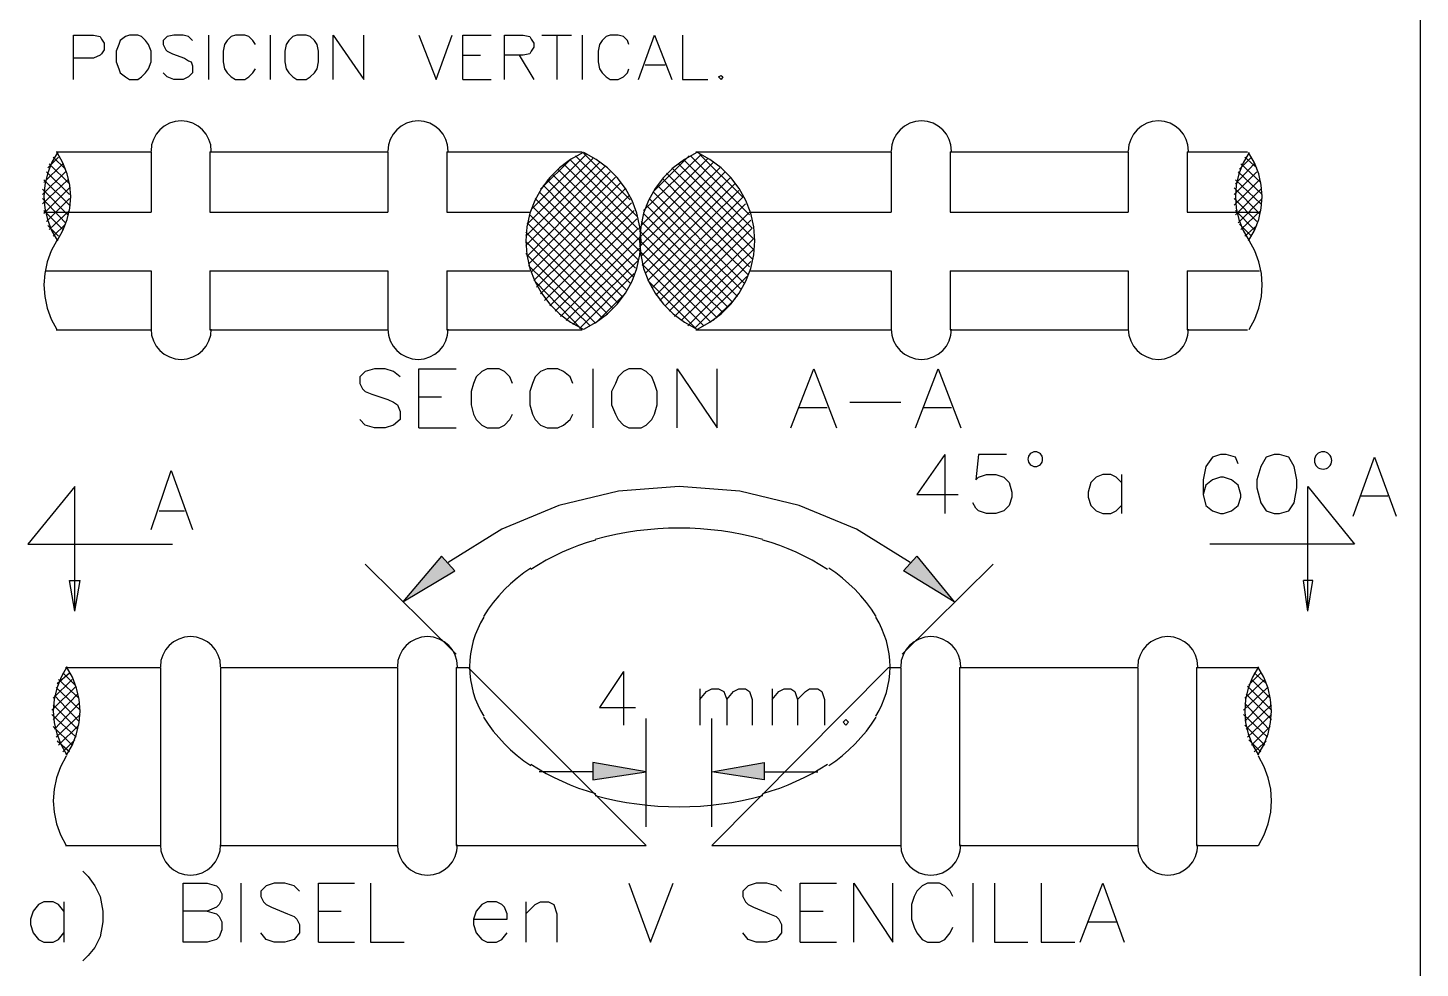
# Model space of a CAD drawing. Header units: metres. Extents: x 2.9 to 42.8, y 1.7 to 28.7.
# Drawn here: x 31.549 to 33.383, y 19.432 to 20.67 of the extents above; entities that cross this region are included whole.
import ezdxf

# ---------------------------------------------------------------- set-up
doc = ezdxf.new("R2010")
doc.units = ezdxf.units.M
for name, color, linetype in [('NEGRO', 7, 'Continuous'), ('RELLENO_NEGRO', 7, 'Continuous'), ('ROJO', 1, 'Continuous')]:
    doc.layers.add(name, color=color, linetype=linetype)

msp = doc.modelspace()

# ---------------------------------------------------------------- hatches: boundary and pattern name
at = {"layer": 'RELLENO_NEGRO'}
h = msp.add_hatch(color=256, dxfattribs=at)
h.dxf.hatch_style = 1
h.paths.add_polyline_path([(32.1116, 19.9549), (32.094, 19.9743), (32.0428, 19.9143), (32.1116, 19.9549)])
h = msp.add_hatch(color=256, dxfattribs=at)
h.dxf.hatch_style = 1
h.paths.add_polyline_path([(32.7025, 19.9549), (32.7201, 19.9743), (32.7695, 19.9143), (32.7025, 19.9549)])
h = msp.add_hatch(color=256, dxfattribs=at)
h.dxf.hatch_style = 1
h.paths.add_polyline_path([(32.2933, 19.6797), (32.3638, 19.6903), (32.2933, 19.7026), (32.2933, 19.6797)])
h = msp.add_hatch(color=256, dxfattribs=at)
h.dxf.hatch_style = 1
h.paths.add_polyline_path([(32.5191, 19.6797), (32.4503, 19.6903), (32.5191, 19.7026), (32.5191, 19.6797)])

# ---------------------------------------------------------------- linework, layer by layer
at = {"layer": 'NEGRO', "lineweight": -3}
for points in [[(33.3834, 23.3645), (33.3834, 17.9035)], [(31.7906, 20.5079), (31.7898, 20.5159), (31.7875, 20.5233), (31.7838, 20.53), (31.7789, 20.5359), (31.7731, 20.5408), (31.7663, 20.5444), (31.7589, 20.5467), (31.7509, 20.5475), (31.7429, 20.5467), (31.7354, 20.5444), (31.7287, 20.5408), (31.7228, 20.5359), (31.718, 20.53), (31.7143, 20.5233), (31.712, 20.5159), (31.7112, 20.5079)], [(32.1028, 20.5079), (32.102, 20.5159), (32.0997, 20.5233), (32.096, 20.53), (32.0912, 20.5359), (32.0853, 20.5408), (32.0785, 20.5444), (32.0711, 20.5467), (32.0631, 20.5475), (32.0551, 20.5467), (32.0476, 20.5444), (32.0409, 20.5408), (32.035, 20.5359), (32.0302, 20.53), (32.0265, 20.5233), (32.0242, 20.5159), (32.0234, 20.5079)], [(32.766, 20.5079), (32.7652, 20.5159), (32.7629, 20.5233), (32.7592, 20.53), (32.7544, 20.5359), (32.7485, 20.5408), (32.7418, 20.5444), (32.7343, 20.5467), (32.7263, 20.5475), (32.7183, 20.5467), (32.7109, 20.5444), (32.7041, 20.5408), (32.6982, 20.5359), (32.6934, 20.53), (32.6897, 20.5233), (32.6874, 20.5159), (32.6866, 20.5079)], [(33.0782, 20.5079), (33.0774, 20.5159), (33.0751, 20.5233), (33.0714, 20.53), (33.0666, 20.5359), (33.0607, 20.5408), (33.054, 20.5444), (33.0465, 20.5467), (33.0385, 20.5475), (33.0305, 20.5467), (33.0231, 20.5444), (33.0163, 20.5408), (33.0105, 20.5359), (33.0056, 20.53), (33.002, 20.5233), (32.9996, 20.5159), (32.9988, 20.5079)], [(31.5881, 20.5061), (31.5802, 20.4925), (31.5746, 20.478), (31.5712, 20.4631), (31.5701, 20.4479), (31.5712, 20.4327), (31.5746, 20.4177), (31.5802, 20.4033), (31.5881, 20.3896)], [(31.5754, 20.4858), (31.5895, 20.4999)], [(31.5983, 20.484), (31.5824, 20.4999)], [(31.586, 20.507), (31.7112, 20.507)], [(31.5874, 20.3896), (31.5952, 20.4033), (31.6009, 20.4177), (31.6042, 20.4327), (31.6054, 20.4479), (31.6042, 20.4631), (31.6009, 20.478), (31.5952, 20.4925), (31.5874, 20.5061)], [(31.7112, 20.507), (31.7112, 20.4276)], [(31.7888, 20.507), (32.0234, 20.507)], [(31.7888, 20.507), (31.7888, 20.4276)], [(32.0234, 20.507), (32.0234, 20.4276)], [(32.101, 20.507), (32.101, 20.4276)], [(32.101, 20.507), (32.2792, 20.507)], [(32.2806, 20.5059), (32.2641, 20.4969), (32.2494, 20.4859), (32.2365, 20.4731), (32.2256, 20.4587), (32.2168, 20.4429), (32.2104, 20.426), (32.2064, 20.4082), (32.2051, 20.3897), (32.2064, 20.3712), (32.2104, 20.3534), (32.2168, 20.3365), (32.2256, 20.3207), (32.2365, 20.3062), (32.2494, 20.2934), (32.2641, 20.2824), (32.2806, 20.2735)], [(32.2051, 20.3958), (32.3021, 20.4929)], [(32.2068, 20.4117), (32.2933, 20.4982)], [(32.2121, 20.4311), (32.2845, 20.5034)], [(32.2245, 20.4576), (32.2651, 20.4982)], [(32.3533, 20.4047), (32.2633, 20.4964)], [(32.3515, 20.4223), (32.2703, 20.5017)], [(32.3427, 20.4435), (32.2809, 20.5052)], [(32.2813, 20.2735), (32.2977, 20.2824), (32.3125, 20.2934), (32.3254, 20.3062), (32.3363, 20.3207), (32.345, 20.3365), (32.3515, 20.3534), (32.3554, 20.3712), (32.3568, 20.3897), (32.3554, 20.4082), (32.3515, 20.426), (32.345, 20.4429), (32.3363, 20.4587), (32.3254, 20.4731), (32.3125, 20.4859), (32.2977, 20.4969), (32.2813, 20.5059)], [(32.4305, 20.5059), (32.4141, 20.4969), (32.3993, 20.4859), (32.3864, 20.4731), (32.3755, 20.4587), (32.3668, 20.4429), (32.3603, 20.426), (32.3564, 20.4082), (32.355, 20.3897), (32.3564, 20.3712), (32.3603, 20.3534), (32.3668, 20.3365), (32.3755, 20.3207), (32.3864, 20.3062), (32.3993, 20.2934), (32.4141, 20.2824), (32.4305, 20.2735)], [(32.355, 20.3941), (32.452, 20.4929)], [(32.3568, 20.41), (32.445, 20.4982)], [(32.3603, 20.4294), (32.4362, 20.5034)], [(32.3727, 20.4541), (32.4203, 20.5017)], [(32.5032, 20.4064), (32.4132, 20.4964)], [(32.4997, 20.4241), (32.422, 20.5017)], [(32.4291, 20.507), (32.6866, 20.507)], [(32.4312, 20.2735), (32.4477, 20.2824), (32.4624, 20.2934), (32.4753, 20.3062), (32.4862, 20.3207), (32.495, 20.3365), (32.5014, 20.3534), (32.5054, 20.3712), (32.5067, 20.3897), (32.5054, 20.4082), (32.5014, 20.426), (32.495, 20.4429), (32.4862, 20.4587), (32.4753, 20.4731), (32.4624, 20.4859), (32.4477, 20.4969), (32.4312, 20.5059)], [(32.4908, 20.447), (32.4344, 20.5034)], [(32.6866, 20.507), (32.6866, 20.4276)], [(32.7642, 20.507), (32.7642, 20.4276)], [(32.7642, 20.507), (32.9988, 20.507)], [(32.9988, 20.507), (32.9988, 20.4276)], [(33.0764, 20.507), (33.1558, 20.507)], [(33.0764, 20.507), (33.0764, 20.4276)], [(33.158, 20.5061), (33.1501, 20.4925), (33.1444, 20.478), (33.1411, 20.4631), (33.1399, 20.4479), (33.1411, 20.4327), (33.1444, 20.4177), (33.1501, 20.4033), (33.158, 20.3896)], [(33.1452, 20.484), (33.1611, 20.4999)], [(33.1682, 20.4858), (33.1523, 20.4999)], [(33.1572, 20.3896), (33.1651, 20.4033), (33.1707, 20.4177), (33.1741, 20.4327), (33.1752, 20.4479), (33.1741, 20.4631), (33.1707, 20.478), (33.1651, 20.4925), (33.1572, 20.5061)], [(31.5683, 20.4505), (31.5983, 20.4805)], [(31.5701, 20.4664), (31.5948, 20.4911)], [(31.6036, 20.4505), (31.5736, 20.4805)], [(31.6036, 20.4646), (31.5771, 20.4911)], [(32.2051, 20.3835), (32.3092, 20.4876)], [(32.2068, 20.3694), (32.3162, 20.4805)], [(32.2086, 20.3588), (32.3233, 20.4735)], [(32.3533, 20.3641), (32.2404, 20.477)], [(32.355, 20.3764), (32.2474, 20.484)], [(32.355, 20.3906), (32.2545, 20.4911)], [(32.355, 20.3817), (32.4608, 20.4858)], [(32.3568, 20.3694), (32.4679, 20.4805)], [(32.3585, 20.357), (32.475, 20.4735)], [(32.5032, 20.3659), (32.3903, 20.4787)], [(32.5049, 20.3782), (32.3973, 20.4858)], [(32.5049, 20.3923), (32.4062, 20.4911)], [(33.1382, 20.4505), (33.1682, 20.4805)], [(33.1399, 20.4646), (33.1646, 20.4911)], [(33.1752, 20.4505), (33.1435, 20.4805)], [(33.1735, 20.4664), (33.147, 20.4911)], [(31.5683, 20.4382), (31.6018, 20.4699)], [(31.6018, 20.4241), (31.5683, 20.4576)], [(31.6036, 20.4364), (31.5701, 20.4699)], [(31.5701, 20.4258), (31.6036, 20.4593)], [(32.2121, 20.3482), (32.3303, 20.4664)], [(32.2157, 20.3376), (32.3356, 20.4576)], [(32.3462, 20.3429), (32.228, 20.4629)], [(32.3497, 20.3535), (32.2333, 20.4699)], [(32.3621, 20.3465), (32.4803, 20.4646)], [(32.3656, 20.3376), (32.4855, 20.4558)], [(32.4979, 20.3447), (32.3779, 20.4629)], [(32.4997, 20.3553), (32.385, 20.4717)], [(33.1382, 20.4364), (33.1717, 20.4699)], [(33.1717, 20.4258), (33.1382, 20.4593)], [(33.1735, 20.4382), (33.1399, 20.4699)], [(33.1399, 20.4241), (33.1735, 20.4576)], [(31.5983, 20.4135), (31.5683, 20.4452)], [(31.5736, 20.4153), (31.6036, 20.4452)], [(32.3374, 20.3253), (32.2174, 20.4452)], [(32.2192, 20.3288), (32.3409, 20.4488)], [(32.3427, 20.3341), (32.2227, 20.4541)], [(32.2245, 20.32), (32.3444, 20.4399)], [(32.4838, 20.3165), (32.3638, 20.4364)], [(32.4891, 20.3253), (32.3674, 20.4452)], [(32.3709, 20.3271), (32.4908, 20.447)], [(32.4926, 20.3341), (32.3727, 20.4541)], [(32.3762, 20.3182), (32.4944, 20.4382)], [(33.1682, 20.4153), (33.1382, 20.4452)], [(33.1435, 20.4135), (33.1752, 20.4452)], [(31.5948, 20.4047), (31.5701, 20.4294)], [(31.5701, 20.4276), (31.7112, 20.4276)], [(31.5771, 20.4047), (31.6036, 20.4294)], [(31.7888, 20.4276), (32.0234, 20.4276)], [(32.101, 20.4276), (32.2104, 20.4276)], [(32.3268, 20.3077), (32.2104, 20.4241)], [(32.3321, 20.3165), (32.2139, 20.4347)], [(32.2298, 20.3112), (32.348, 20.4294)], [(32.2368, 20.3041), (32.3515, 20.4188)], [(32.4767, 20.3094), (32.3603, 20.4258)], [(32.3815, 20.3112), (32.4997, 20.4276)], [(32.4997, 20.4276), (32.6866, 20.4276)], [(32.7642, 20.4276), (32.9988, 20.4276)], [(33.0764, 20.4276), (33.1717, 20.4276)], [(33.1646, 20.4047), (33.1399, 20.4294)], [(33.147, 20.4047), (33.1735, 20.4294)], [(31.5895, 20.3958), (31.5754, 20.41)], [(31.5824, 20.3958), (31.5983, 20.4117)], [(32.3127, 20.2935), (32.2051, 20.4011)], [(32.3197, 20.3006), (32.2068, 20.4135)], [(32.2439, 20.2971), (32.3533, 20.4064)], [(32.4644, 20.2953), (32.355, 20.4029)], [(32.4714, 20.3024), (32.3568, 20.4153)], [(32.3885, 20.3041), (32.5014, 20.417)], [(32.3938, 20.2971), (32.5032, 20.4064)], [(33.1611, 20.3958), (33.1452, 20.4117)], [(33.1523, 20.3958), (33.1682, 20.41)], [(31.587, 20.3902), (31.5796, 20.3763), (31.5743, 20.3618), (31.5711, 20.3467), (31.5701, 20.3315), (31.5711, 20.3162), (31.5743, 20.3012), (31.5796, 20.2866), (31.587, 20.2727)], [(32.3056, 20.2883), (32.2051, 20.3888)], [(32.2509, 20.29), (32.355, 20.3941)], [(32.4573, 20.2883), (32.355, 20.3906)], [(32.4009, 20.29), (32.5049, 20.3923)], [(33.1583, 20.2727), (33.1657, 20.2866), (33.171, 20.3012), (33.1742, 20.3162), (33.1752, 20.3315), (33.1742, 20.3467), (33.171, 20.3618), (33.1657, 20.3763), (33.1583, 20.3902)], [(32.2968, 20.2812), (32.2051, 20.3729)], [(32.258, 20.2847), (32.355, 20.38)], [(32.2668, 20.2794), (32.3533, 20.3641)], [(32.4485, 20.283), (32.355, 20.3764)], [(32.4097, 20.2847), (32.5049, 20.3782)], [(31.5718, 20.35), (31.7112, 20.35)], [(31.7112, 20.35), (31.7112, 20.2724)], [(31.7888, 20.35), (32.0234, 20.35)], [(31.7888, 20.35), (31.7888, 20.2724)], [(32.0234, 20.35), (32.0234, 20.2724)], [(32.101, 20.35), (32.101, 20.2724)], [(32.101, 20.35), (32.2104, 20.35)], [(32.2897, 20.2777), (32.2086, 20.357)], [(32.2756, 20.2741), (32.348, 20.3465)], [(32.4397, 20.2777), (32.3585, 20.3588)], [(32.4185, 20.2777), (32.5014, 20.3623)], [(32.4997, 20.35), (32.6866, 20.35)], [(32.6866, 20.35), (32.6866, 20.2724)], [(32.7642, 20.35), (32.7642, 20.2724)], [(32.7642, 20.35), (32.9988, 20.35)], [(32.9988, 20.35), (32.9988, 20.2724)], [(33.0764, 20.35), (33.1717, 20.35)], [(33.0764, 20.35), (33.0764, 20.2724)], [(32.2792, 20.2724), (32.2174, 20.3359)], [(32.4309, 20.2724), (32.3656, 20.3376)], [(32.4273, 20.2741), (32.4961, 20.3429)], [(32.2968, 20.2812), (32.3338, 20.3182)], [(32.452, 20.2847), (32.4803, 20.3129)], [(31.586, 20.2724), (31.7112, 20.2724)], [(31.7112, 20.2733), (31.712, 20.2653), (31.7143, 20.2578), (31.718, 20.2511), (31.7228, 20.2452), (31.7287, 20.2403), (31.7354, 20.2367), (31.7429, 20.2344), (31.7509, 20.2336), (31.7589, 20.2344), (31.7663, 20.2367), (31.7731, 20.2403), (31.7789, 20.2452), (31.7838, 20.2511), (31.7875, 20.2578), (31.7898, 20.2653), (31.7906, 20.2733)], [(31.7888, 20.2724), (32.0234, 20.2724)], [(32.0234, 20.2733), (32.0242, 20.2653), (32.0265, 20.2578), (32.0302, 20.2511), (32.035, 20.2452), (32.0409, 20.2403), (32.0476, 20.2367), (32.0551, 20.2344), (32.0631, 20.2336), (32.0711, 20.2344), (32.0785, 20.2367), (32.0853, 20.2403), (32.0912, 20.2452), (32.096, 20.2511), (32.0997, 20.2578), (32.102, 20.2653), (32.1028, 20.2733)], [(32.101, 20.2724), (32.2792, 20.2724)], [(32.4291, 20.2724), (32.6866, 20.2724)], [(32.6866, 20.2733), (32.6874, 20.2653), (32.6897, 20.2578), (32.6934, 20.2511), (32.6982, 20.2452), (32.7041, 20.2403), (32.7109, 20.2367), (32.7183, 20.2344), (32.7263, 20.2336), (32.7343, 20.2344), (32.7418, 20.2367), (32.7485, 20.2403), (32.7544, 20.2452), (32.7592, 20.2511), (32.7629, 20.2578), (32.7652, 20.2653), (32.766, 20.2733)], [(32.7642, 20.2724), (32.9988, 20.2724)], [(32.9988, 20.2733), (32.9996, 20.2653), (33.002, 20.2578), (33.0056, 20.2511), (33.0105, 20.2452), (33.0163, 20.2403), (33.0231, 20.2367), (33.0305, 20.2344), (33.0385, 20.2336), (33.0465, 20.2344), (33.054, 20.2367), (33.0607, 20.2403), (33.0666, 20.2452), (33.0714, 20.2511), (33.0751, 20.2578), (33.0774, 20.2653), (33.0782, 20.2733)], [(33.0764, 20.2724), (33.1558, 20.2724)], [(32.7572, 20.1083), (32.7201, 20.0554), (32.7748, 20.0554)], [(32.7572, 20.1083), (32.7572, 20.0307)], [(32.8383, 20.1083), (32.8013, 20.1083), (32.7978, 20.0748), (32.8013, 20.0783), (32.8119, 20.0819), (32.8242, 20.0819), (32.8348, 20.0783), (32.8418, 20.0713), (32.8454, 20.0589), (32.8454, 20.0519), (32.8418, 20.0413), (32.8348, 20.0343), (32.8242, 20.0307), (32.8119, 20.0307), (32.8013, 20.0343), (32.7978, 20.0378), (32.7942, 20.0448)], [(33.1435, 20.096), (33.1399, 20.1048), (33.1276, 20.1083), (33.1205, 20.1083), (33.11, 20.1048), (33.1011, 20.0925), (33.0976, 20.0748), (33.0976, 20.0554), (33.1011, 20.0413), (33.11, 20.0343), (33.1205, 20.0307), (33.1241, 20.0307), (33.1347, 20.0343), (33.1435, 20.0413), (33.147, 20.0519), (33.147, 20.0554), (33.1435, 20.0678), (33.1347, 20.0748), (33.1241, 20.0783), (33.1205, 20.0783), (33.11, 20.0748), (33.1011, 20.0678), (33.0976, 20.0554)], [(31.7112, 20.0096), (31.7377, 20.0872), (31.7659, 20.0096)], [(32.99, 20.0713), (32.983, 20.0783), (32.9759, 20.0819), (32.9653, 20.0819), (32.9565, 20.0783), (32.9494, 20.0713), (32.9459, 20.0589), (32.9459, 20.0519), (32.9494, 20.0413), (32.9565, 20.0343), (32.9653, 20.0307), (32.9759, 20.0307), (32.983, 20.0343), (32.99, 20.0413)], [(32.99, 20.0819), (32.99, 20.0307)], [(31.6107, 20.066), (31.5489, 19.9902)], [(31.6107, 19.902), (31.6107, 20.066)], [(32.7114, 19.9662), (32.6407, 20.0099), (32.5654, 20.0411), (32.487, 20.0598), (32.407, 20.066), (32.3271, 20.0598), (32.2487, 20.0411), (32.1734, 20.0099), (32.1027, 19.9662)], [(33.2352, 20.066), (33.2969, 19.9902)], [(33.2352, 19.902), (33.2352, 20.066)], [(31.7218, 20.0343), (31.7553, 20.0343)], [(32.407, 20.0113), (32.3931, 20.0111), (32.3791, 20.0104), (32.3652, 20.0092), (32.3513, 20.0076), (32.3375, 20.0055), (32.3238, 20.003), (32.3102, 20), (32.2966, 19.9965)], [(32.5175, 19.9965), (32.5039, 20), (32.4903, 20.003), (32.4766, 20.0055), (32.4628, 20.0076), (32.4489, 20.0092), (32.435, 20.0104), (32.421, 20.0111), (32.407, 20.0113)], [(31.5489, 19.9902), (31.7394, 19.9902)], [(32.297, 19.9955), (32.2857, 19.9922), (32.2745, 19.9884), (32.2636, 19.9842), (32.2528, 19.9796), (32.2422, 19.9745), (32.2318, 19.9691), (32.2216, 19.9632), (32.2116, 19.9569)], [(32.6025, 19.9569), (32.5925, 19.9632), (32.5823, 19.9691), (32.5719, 19.9745), (32.5613, 19.9796), (32.5505, 19.9842), (32.5396, 19.9884), (32.5284, 19.9922), (32.5171, 19.9955)], [(33.2969, 19.9902), (33.1064, 19.9902)], [(31.9934, 19.9637), (32.1134, 19.8455)], [(32.8207, 19.9637), (32.7007, 19.8455)], [(31.6107, 19.902), (31.6036, 19.9425)], [(31.6036, 19.9425), (31.6177, 19.9425)], [(31.6107, 19.902), (31.6177, 19.9425)], [(32.2116, 19.9588), (32.2024, 19.9524), (32.1935, 19.9455), (32.185, 19.9381), (32.177, 19.9303), (32.1693, 19.922), (32.1621, 19.9134), (32.1554, 19.9044), (32.1492, 19.895)], [(32.6667, 19.895), (32.6605, 19.9044), (32.6537, 19.9134), (32.6465, 19.922), (32.6389, 19.9303), (32.6308, 19.9381), (32.6224, 19.9455), (32.6135, 19.9524), (32.6043, 19.9588)], [(33.2422, 19.9425), (33.2299, 19.9425)], [(33.2352, 19.902), (33.2299, 19.9425)], [(33.2352, 19.902), (33.2422, 19.9425)], [(32.1498, 19.8939), (32.1454, 19.8865), (32.1417, 19.8788), (32.1384, 19.8708), (32.1358, 19.8627), (32.1337, 19.8544), (32.1322, 19.8459), (32.1313, 19.8374), (32.131, 19.8288)], [(32.6849, 19.8288), (32.6846, 19.8374), (32.6837, 19.8459), (32.6822, 19.8544), (32.6801, 19.8627), (32.6774, 19.8708), (32.6742, 19.8788), (32.6704, 19.8865), (32.6661, 19.8939)], [(31.8029, 19.8288), (31.8021, 19.8368), (31.7998, 19.8442), (31.7961, 19.8509), (31.7913, 19.8568), (31.7854, 19.8617), (31.7787, 19.8653), (31.7712, 19.8676), (31.7632, 19.8684), (31.7552, 19.8676), (31.7478, 19.8653), (31.741, 19.8617), (31.7352, 19.8568), (31.7303, 19.8509), (31.7267, 19.8442), (31.7243, 19.8368), (31.7235, 19.8288)], [(32.1151, 19.8288), (32.1143, 19.8368), (32.112, 19.8442), (32.1083, 19.8509), (32.1035, 19.8568), (32.0976, 19.8617), (32.0909, 19.8653), (32.0834, 19.8676), (32.0754, 19.8684), (32.0674, 19.8676), (32.06, 19.8653), (32.0532, 19.8617), (32.0474, 19.8568), (32.0425, 19.8509), (32.0389, 19.8442), (32.0366, 19.8368), (32.0358, 19.8288)], [(32.7783, 19.8288), (32.7775, 19.8368), (32.7752, 19.8442), (32.7716, 19.8509), (32.7667, 19.8568), (32.7608, 19.8617), (32.7541, 19.8653), (32.7467, 19.8676), (32.7387, 19.8684), (32.7307, 19.8676), (32.7232, 19.8653), (32.7165, 19.8617), (32.7106, 19.8568), (32.7058, 19.8509), (32.7021, 19.8442), (32.6998, 19.8368), (32.699, 19.8288)], [(33.0906, 19.8288), (33.0897, 19.8368), (33.0874, 19.8442), (33.0838, 19.8509), (33.0789, 19.8568), (33.0731, 19.8617), (33.0663, 19.8653), (33.0589, 19.8676), (33.0509, 19.8684), (33.0429, 19.8676), (33.0354, 19.8653), (33.0287, 19.8617), (33.0228, 19.8568), (33.018, 19.8509), (33.0143, 19.8442), (33.012, 19.8368), (33.0112, 19.8288)], [(31.6004, 19.8288), (31.5926, 19.8151), (31.5869, 19.8007), (31.5836, 19.7858), (31.5824, 19.7705), (31.5836, 19.7553), (31.5869, 19.7404), (31.5926, 19.726), (31.6004, 19.7123)], [(31.5877, 19.8067), (31.6036, 19.8208)], [(31.6107, 19.8049), (31.5948, 19.8208)], [(31.5983, 19.8279), (31.7235, 19.8279)], [(31.5997, 19.7123), (31.6076, 19.726), (31.6132, 19.7404), (31.6166, 19.7553), (31.6177, 19.7705), (31.6166, 19.7858), (31.6132, 19.8007), (31.6076, 19.8151), (31.5997, 19.8288)], [(31.7235, 19.8279), (31.7235, 19.5933)], [(31.7235, 19.8279), (31.7235, 19.7503)], [(31.8029, 19.8279), (31.8029, 19.5933)], [(31.8029, 19.8279), (32.0358, 19.8279)], [(31.8029, 19.8279), (31.8029, 19.7503)], [(32.0358, 19.8279), (32.0358, 19.5933)], [(32.0358, 19.8279), (32.0358, 19.7503)], [(32.1134, 19.8279), (32.1134, 19.5933)], [(32.1134, 19.8279), (32.1134, 19.7503)], [(32.1134, 19.8279), (32.1292, 19.8279)], [(32.3638, 19.5933), (32.1292, 19.8279)], [(32.131, 19.8288), (32.1313, 19.8201), (32.1322, 19.8116), (32.1337, 19.8031), (32.1358, 19.7948), (32.1384, 19.7867), (32.1417, 19.7788), (32.1454, 19.771), (32.1498, 19.7636)], [(32.3338, 19.8226), (32.3021, 19.775), (32.3497, 19.775)], [(32.3338, 19.8226), (32.3338, 19.752)], [(32.4503, 19.5933), (32.6831, 19.8279)], [(32.6661, 19.7636), (32.6704, 19.771), (32.6742, 19.7788), (32.6774, 19.7867), (32.6801, 19.7948), (32.6822, 19.8031), (32.6837, 19.8116), (32.6846, 19.8201), (32.6849, 19.8288)], [(32.6831, 19.8279), (32.699, 19.8279)], [(32.699, 19.8279), (32.699, 19.5933)], [(32.699, 19.8279), (32.699, 19.7503)], [(32.7766, 19.8279), (32.7766, 19.5933)], [(32.7766, 19.8279), (32.7766, 19.7503)], [(32.7766, 19.8279), (33.0112, 19.8279)], [(33.0112, 19.8279), (33.0112, 19.5933)], [(33.0112, 19.8279), (33.0112, 19.7503)], [(33.0888, 19.8279), (33.0888, 19.5933)], [(33.0888, 19.8279), (33.1699, 19.8279)], [(33.0888, 19.8279), (33.0888, 19.7503)], [(33.1703, 19.8288), (33.1624, 19.8151), (33.1568, 19.8007), (33.1534, 19.7858), (33.1523, 19.7705), (33.1534, 19.7553), (33.1568, 19.7404), (33.1624, 19.726), (33.1703, 19.7123)], [(33.1576, 19.8049), (33.1735, 19.8208)], [(33.1805, 19.8067), (33.1646, 19.8208)], [(33.1696, 19.7123), (33.1774, 19.726), (33.1831, 19.7404), (33.1864, 19.7553), (33.1876, 19.7705), (33.1864, 19.7858), (33.1831, 19.8007), (33.1774, 19.8151), (33.1696, 19.8288)], [(31.5807, 19.7714), (31.6124, 19.8032)], [(31.5824, 19.7873), (31.6071, 19.812)], [(31.6177, 19.7714), (31.586, 19.8014)], [(31.6159, 19.7873), (31.5895, 19.812)], [(32.4344, 19.7997), (32.4344, 19.752)], [(32.4344, 19.7855), (32.4432, 19.7961), (32.4503, 19.7997), (32.4591, 19.7997), (32.4661, 19.7961), (32.4697, 19.7855), (32.4697, 19.752)], [(32.4697, 19.7855), (32.4785, 19.7961), (32.4855, 19.7997), (32.4944, 19.7997), (32.4997, 19.7961), (32.5032, 19.7855), (32.5032, 19.752)], [(32.5296, 19.7997), (32.5296, 19.752)], [(32.5296, 19.7855), (32.5385, 19.7961), (32.5455, 19.7997), (32.5543, 19.7997), (32.5596, 19.7961), (32.5632, 19.7855), (32.5632, 19.752)], [(32.5632, 19.7855), (32.5737, 19.7961), (32.579, 19.7997), (32.5896, 19.7997), (32.5949, 19.7961), (32.5984, 19.7855), (32.5984, 19.752)], [(33.1505, 19.7714), (33.1823, 19.8014)], [(33.1523, 19.7873), (33.1787, 19.812)], [(33.1876, 19.7714), (33.1558, 19.8032)], [(33.1858, 19.7873), (33.1611, 19.812)], [(31.5824, 19.7591), (31.6142, 19.7926)], [(31.6142, 19.7467), (31.5824, 19.7785)], [(31.6159, 19.7573), (31.5842, 19.7908)], [(31.5842, 19.7467), (31.6159, 19.7803)], [(33.1523, 19.7573), (33.184, 19.7908)], [(33.184, 19.7467), (33.1523, 19.7803)], [(33.1876, 19.7591), (33.1541, 19.7926)], [(33.1541, 19.7467), (33.1876, 19.7785)], [(31.6124, 19.7362), (31.5807, 19.7661)], [(31.586, 19.7362), (31.6177, 19.7661)], [(32.1492, 19.7625), (32.1554, 19.7531), (32.1621, 19.7441), (32.1693, 19.7355), (32.177, 19.7273), (32.185, 19.7194), (32.1935, 19.7121), (32.2024, 19.7051), (32.2116, 19.6987)], [(32.3638, 19.618), (32.3638, 19.7608)], [(32.4503, 19.618), (32.4503, 19.7608)], [(32.6043, 19.6987), (32.6135, 19.7051), (32.6224, 19.7121), (32.6308, 19.7194), (32.6389, 19.7273), (32.6465, 19.7355), (32.6537, 19.7441), (32.6605, 19.7531), (32.6667, 19.7625)], [(33.1823, 19.7362), (33.1505, 19.7661)], [(33.1558, 19.7362), (33.1876, 19.7661)], [(31.6071, 19.7256), (31.5824, 19.7503)], [(31.5895, 19.7256), (31.6159, 19.752)], [(33.1787, 19.7256), (33.1523, 19.752)], [(33.1611, 19.7256), (33.1858, 19.7503)], [(31.6036, 19.7168), (31.5877, 19.7309)], [(31.5948, 19.7168), (31.6107, 19.7326)], [(33.1735, 19.7168), (33.1576, 19.7326)], [(33.1646, 19.7168), (33.1805, 19.7309)], [(31.5994, 19.7111), (31.592, 19.6972), (31.5867, 19.6827), (31.5835, 19.6676), (31.5824, 19.6524), (31.5835, 19.6371), (31.5867, 19.6221), (31.592, 19.6075), (31.5994, 19.5936)], [(33.1706, 19.5936), (33.178, 19.6075), (33.1833, 19.6221), (33.1865, 19.6371), (33.1876, 19.6524), (33.1865, 19.6676), (33.1833, 19.6827), (33.178, 19.6972), (33.1706, 19.7111)], [(32.2116, 19.7006), (32.2216, 19.6943), (32.2318, 19.6884), (32.2422, 19.683), (32.2528, 19.6779), (32.2636, 19.6733), (32.2745, 19.6691), (32.2857, 19.6653), (32.297, 19.662)], [(32.2933, 19.6903), (32.2227, 19.6903)], [(32.5171, 19.662), (32.5284, 19.6653), (32.5396, 19.6691), (32.5505, 19.6733), (32.5613, 19.6779), (32.5719, 19.683), (32.5823, 19.6884), (32.5925, 19.6943), (32.6025, 19.7006)], [(32.5191, 19.6903), (32.5896, 19.6903)], [(32.2966, 19.6592), (32.3102, 19.6558), (32.3238, 19.6528), (32.3375, 19.6502), (32.3513, 19.6482), (32.3652, 19.6465), (32.3791, 19.6454), (32.3931, 19.6447), (32.407, 19.6444)], [(32.407, 19.6444), (32.421, 19.6447), (32.435, 19.6454), (32.4489, 19.6465), (32.4628, 19.6482), (32.4766, 19.6502), (32.4903, 19.6528), (32.5039, 19.6558), (32.5175, 19.6592)], [(31.5983, 19.5933), (31.7235, 19.5933)], [(31.7235, 19.5942), (31.7243, 19.5862), (31.7267, 19.5787), (31.7303, 19.572), (31.7352, 19.5661), (31.741, 19.5612), (31.7478, 19.5576), (31.7552, 19.5553), (31.7632, 19.5545), (31.7712, 19.5553), (31.7787, 19.5576), (31.7854, 19.5612), (31.7913, 19.5661), (31.7961, 19.572), (31.7998, 19.5787), (31.8021, 19.5862), (31.8029, 19.5942)], [(31.8029, 19.5933), (32.0358, 19.5933)], [(32.0358, 19.5942), (32.0366, 19.5862), (32.0389, 19.5787), (32.0425, 19.572), (32.0474, 19.5661), (32.0532, 19.5612), (32.06, 19.5576), (32.0674, 19.5553), (32.0754, 19.5545), (32.0834, 19.5553), (32.0909, 19.5576), (32.0976, 19.5612), (32.1035, 19.5661), (32.1083, 19.572), (32.112, 19.5787), (32.1143, 19.5862), (32.1151, 19.5942)], [(32.1134, 19.5933), (32.3638, 19.5933)], [(32.4503, 19.5933), (32.699, 19.5933)], [(32.699, 19.5942), (32.6998, 19.5862), (32.7021, 19.5787), (32.7058, 19.572), (32.7106, 19.5661), (32.7165, 19.5612), (32.7232, 19.5576), (32.7307, 19.5553), (32.7387, 19.5545), (32.7467, 19.5553), (32.7541, 19.5576), (32.7608, 19.5612), (32.7667, 19.5661), (32.7716, 19.572), (32.7752, 19.5787), (32.7775, 19.5862), (32.7783, 19.5942)], [(32.7766, 19.5933), (33.0112, 19.5933)], [(33.0112, 19.5942), (33.012, 19.5862), (33.0143, 19.5787), (33.018, 19.572), (33.0228, 19.5661), (33.0287, 19.5612), (33.0354, 19.5576), (33.0429, 19.5553), (33.0509, 19.5545), (33.0589, 19.5553), (33.0663, 19.5576), (33.0731, 19.5612), (33.0789, 19.5661), (33.0838, 19.572), (33.0874, 19.5787), (33.0897, 19.5862), (33.0906, 19.5942)], [(33.0888, 19.5933), (33.1699, 19.5933)]]:
    msp.add_lwpolyline(points, dxfattribs=at)
for points in [[(32.8859, 20.1022), (32.8857, 20.1041), (32.8852, 20.1059), (32.8843, 20.1076), (32.8831, 20.109), (32.8817, 20.1102), (32.88, 20.1111), (32.8782, 20.1117), (32.8762, 20.1119), (32.8743, 20.1117), (32.8725, 20.1111), (32.8708, 20.1102), (32.8694, 20.109), (32.8682, 20.1076), (32.8673, 20.1059), (32.8667, 20.1041), (32.8665, 20.1022), (32.8667, 20.1002), (32.8673, 20.0984), (32.8682, 20.0967), (32.8694, 20.0953), (32.8708, 20.0941), (32.8725, 20.0932), (32.8743, 20.0927), (32.8762, 20.0925), (32.8782, 20.0927), (32.88, 20.0932), (32.8817, 20.0941), (32.8831, 20.0953), (32.8843, 20.0967), (32.8852, 20.0984), (32.8857, 20.1002)], [(33.1911, 20.1083), (33.1805, 20.1048), (33.1735, 20.0925), (33.1682, 20.0748), (33.1682, 20.0642), (33.1735, 20.0448), (33.1805, 20.0343), (33.1911, 20.0307), (33.1982, 20.0307), (33.2105, 20.0343), (33.2176, 20.0448), (33.2211, 20.0642), (33.2211, 20.0748), (33.2176, 20.0925), (33.2105, 20.1048), (33.1982, 20.1083)], [(33.2669, 20.1004), (33.2667, 20.1027), (33.266, 20.1049), (33.265, 20.1068), (33.2636, 20.1085), (33.2619, 20.1099), (33.2599, 20.111), (33.2578, 20.1116), (33.2555, 20.1119), (33.2532, 20.1116), (33.251, 20.111), (33.2491, 20.1099), (33.2474, 20.1085), (33.246, 20.1068), (33.2449, 20.1049), (33.2442, 20.1027), (33.244, 20.1004), (33.2442, 20.0981), (33.2449, 20.0959), (33.246, 20.094), (33.2474, 20.0923), (33.2491, 20.0909), (33.251, 20.0898), (33.2532, 20.0892), (33.2555, 20.0889), (33.2578, 20.0892), (33.2599, 20.0898), (33.2619, 20.0909), (33.2636, 20.0923), (33.265, 20.094), (33.266, 20.0959), (33.2667, 20.0981)], [(32.1116, 19.9549), (32.094, 19.9743), (32.0428, 19.9143)], [(32.7025, 19.9549), (32.7201, 19.9743), (32.7695, 19.9143)], [(32.6267, 19.7591), (32.6302, 19.7556), (32.6267, 19.752), (32.6231, 19.7556)], [(32.2933, 19.6797), (32.3638, 19.6903), (32.2933, 19.7026)], [(32.5191, 19.6797), (32.4503, 19.6903), (32.5191, 19.7026)]]:
    msp.add_lwpolyline(points, close=True, dxfattribs=at)
at = {"layer": 'ROJO', "lineweight": -3}
for points in [[(31.6089, 20.6022), (31.6089, 20.6604), (31.6353, 20.6604), (31.6442, 20.6587), (31.6459, 20.6551), (31.6495, 20.6498), (31.6495, 20.641), (31.6459, 20.6357), (31.6442, 20.634), (31.6353, 20.6304), (31.6089, 20.6304)], [(31.7659, 20.6534), (31.7606, 20.6587), (31.7535, 20.6604), (31.7412, 20.6604), (31.7324, 20.6587), (31.7271, 20.6534), (31.7271, 20.6481), (31.7306, 20.641), (31.7324, 20.6393), (31.7394, 20.6357), (31.7553, 20.6304), (31.7606, 20.6269), (31.7641, 20.6252), (31.7659, 20.6199), (31.7659, 20.611), (31.7606, 20.6058), (31.7535, 20.6022), (31.7412, 20.6022), (31.7324, 20.6058), (31.7271, 20.611)], [(31.787, 20.6604), (31.787, 20.6022)], [(31.8488, 20.6481), (31.8453, 20.6534), (31.84, 20.6587), (31.8347, 20.6604), (31.8223, 20.6604), (31.817, 20.6587), (31.8117, 20.6534), (31.8082, 20.6481), (31.8064, 20.6393), (31.8064, 20.6252), (31.8082, 20.6163), (31.8117, 20.611), (31.817, 20.6058), (31.8223, 20.6022), (31.8347, 20.6022), (31.84, 20.6058), (31.8453, 20.611), (31.8488, 20.6163)], [(31.8682, 20.6604), (31.8682, 20.6022)], [(31.9511, 20.6022), (31.9511, 20.6604), (31.9917, 20.6022), (31.9917, 20.6604)], [(32.064, 20.6604), (32.0869, 20.6022), (32.1081, 20.6604)], [(32.1222, 20.6022), (32.1222, 20.6604), (32.1592, 20.6604)], [(32.1769, 20.6022), (32.1769, 20.6604), (32.2016, 20.6604), (32.2104, 20.6587), (32.2121, 20.6551), (32.2157, 20.6498), (32.2157, 20.6446), (32.2121, 20.6393), (32.2104, 20.6357), (32.2016, 20.634), (32.1769, 20.634)], [(32.2262, 20.6604), (32.2651, 20.6604)], [(32.2457, 20.6604), (32.2457, 20.6022)], [(32.2792, 20.6604), (32.2792, 20.6022)], [(32.3409, 20.6481), (32.3391, 20.6534), (32.3338, 20.6587), (32.3268, 20.6604), (32.3162, 20.6604), (32.3109, 20.6587), (32.3056, 20.6534), (32.3021, 20.6481), (32.3003, 20.6393), (32.3003, 20.6252), (32.3021, 20.6163), (32.3056, 20.611), (32.3109, 20.6058), (32.3162, 20.6022), (32.3268, 20.6022), (32.3338, 20.6058), (32.3391, 20.611), (32.3409, 20.6163)], [(32.3533, 20.6022), (32.3744, 20.6604), (32.3973, 20.6022)], [(32.4115, 20.6604), (32.4115, 20.6022), (32.445, 20.6022)], [(32.1222, 20.634), (32.1451, 20.634)], [(32.1963, 20.634), (32.2157, 20.6022)], [(32.3621, 20.6216), (32.3885, 20.6216)], [(32.1222, 20.6022), (32.1592, 20.6022)], [(32.0393, 20.2106), (32.0305, 20.2177), (32.0199, 20.2212), (32.0058, 20.2212), (31.9934, 20.2177), (31.9864, 20.2106), (31.9864, 20.2018), (31.9899, 20.1948), (31.9934, 20.1912), (32.0022, 20.1877), (32.0234, 20.1807), (32.0305, 20.1771), (32.0358, 20.1736), (32.0393, 20.1648), (32.0393, 20.1542), (32.0305, 20.1471), (32.0199, 20.1436), (32.0058, 20.1436), (31.9934, 20.1471), (31.9864, 20.1542)], [(32.064, 20.1436), (32.064, 20.2212), (32.1134, 20.2212)], [(32.1874, 20.2018), (32.1839, 20.2106), (32.1769, 20.2177), (32.1698, 20.2212), (32.1539, 20.2212), (32.1469, 20.2177), (32.1398, 20.2106), (32.1363, 20.2018), (32.1328, 20.1912), (32.1328, 20.1736), (32.1363, 20.1612), (32.1398, 20.1542), (32.1469, 20.1471), (32.1539, 20.1436), (32.1698, 20.1436), (32.1769, 20.1471), (32.1839, 20.1542), (32.1874, 20.1612)], [(32.2668, 20.2018), (32.2633, 20.2106), (32.2545, 20.2177), (32.2474, 20.2212), (32.2333, 20.2212), (32.2245, 20.2177), (32.2174, 20.2106), (32.2139, 20.2018), (32.2104, 20.1912), (32.2104, 20.1736), (32.2139, 20.1612), (32.2174, 20.1542), (32.2245, 20.1471), (32.2333, 20.1436), (32.2474, 20.1436), (32.2545, 20.1471), (32.2633, 20.1542), (32.2668, 20.1612)], [(32.2933, 20.2212), (32.2933, 20.1436)], [(32.4044, 20.1436), (32.4044, 20.2212), (32.4573, 20.1436), (32.4573, 20.2212)], [(32.5543, 20.1436), (32.5843, 20.2212), (32.6143, 20.1436)], [(32.7184, 20.1436), (32.7484, 20.2212), (32.7783, 20.1436)], [(32.064, 20.1842), (32.094, 20.1842)], [(32.5649, 20.1701), (32.602, 20.1701)], [(32.6319, 20.1771), (32.699, 20.1771)], [(32.729, 20.1701), (32.766, 20.1701)], [(32.064, 20.1436), (32.1134, 20.1436)], [(33.2952, 20.0272), (33.3234, 20.1048), (33.3516, 20.0272)], [(33.3058, 20.0537), (33.341, 20.0537)], [(31.6212, 19.5598), (31.6283, 19.5527), (31.6371, 19.5404), (31.6442, 19.5262), (31.6477, 19.5068), (31.6477, 19.4927), (31.6442, 19.4733), (31.6371, 19.4592), (31.6283, 19.4486), (31.6212, 19.4416)], [(31.7535, 19.4663), (31.7535, 19.5439), (31.7853, 19.5439), (31.7976, 19.5404), (31.8012, 19.5368), (31.8047, 19.5298), (31.8047, 19.5227), (31.8012, 19.5157), (31.7976, 19.5121), (31.7853, 19.5068), (31.7535, 19.5068)], [(31.8294, 19.5439), (31.8294, 19.4663)], [(31.907, 19.5333), (31.8999, 19.5404), (31.8876, 19.5439), (31.8735, 19.5439), (31.8629, 19.5404), (31.8558, 19.5333), (31.8558, 19.5262), (31.8594, 19.5192), (31.8629, 19.5157), (31.8699, 19.5121), (31.8911, 19.5033), (31.8999, 19.4998), (31.9035, 19.4963), (31.907, 19.4892), (31.907, 19.4786), (31.8999, 19.4698), (31.8876, 19.4663), (31.8735, 19.4663), (31.8629, 19.4698), (31.8558, 19.4786)], [(31.9317, 19.4663), (31.9317, 19.5439), (31.9793, 19.5439)], [(32.0005, 19.5439), (32.0005, 19.4663), (32.0446, 19.4663)], [(32.3409, 19.5439), (32.3691, 19.4663), (32.3991, 19.5439)], [(32.542, 19.5333), (32.5349, 19.5404), (32.5226, 19.5439), (32.5085, 19.5439), (32.4979, 19.5404), (32.4908, 19.5333), (32.4908, 19.5262), (32.4944, 19.5192), (32.4979, 19.5157), (32.5049, 19.5121), (32.5261, 19.5033), (32.5349, 19.4998), (32.5385, 19.4963), (32.542, 19.4892), (32.542, 19.4786), (32.5349, 19.4698), (32.5226, 19.4663), (32.5085, 19.4663), (32.4979, 19.4698), (32.4908, 19.4786)], [(32.5667, 19.4663), (32.5667, 19.5439), (32.6143, 19.5439)], [(32.6372, 19.4663), (32.6372, 19.5439), (32.6884, 19.4663), (32.6884, 19.5439)], [(32.7678, 19.5262), (32.7642, 19.5333), (32.7572, 19.5404), (32.7501, 19.5439), (32.7343, 19.5439), (32.7272, 19.5404), (32.7201, 19.5333), (32.7166, 19.5262), (32.7131, 19.5157), (32.7131, 19.4963), (32.7166, 19.4857), (32.7201, 19.4786), (32.7272, 19.4698), (32.7343, 19.4663), (32.7501, 19.4663), (32.7572, 19.4698), (32.7642, 19.4786), (32.7678, 19.4857)], [(32.7942, 19.5439), (32.7942, 19.4663)], [(32.8224, 19.5439), (32.8224, 19.4663), (32.8665, 19.4663)], [(32.8842, 19.5439), (32.8842, 19.4663), (32.9283, 19.4663)], [(32.9353, 19.4663), (32.9653, 19.5439), (32.9935, 19.4663)], [(31.5965, 19.5068), (31.5895, 19.5157), (31.5824, 19.5192), (31.5701, 19.5192), (31.563, 19.5157), (31.556, 19.5068), (31.5524, 19.4963), (31.5524, 19.4892), (31.556, 19.4786), (31.563, 19.4698), (31.5701, 19.4663), (31.5824, 19.4663), (31.5895, 19.4698), (31.5965, 19.4786)], [(31.5965, 19.5192), (31.5965, 19.4663)], [(32.1363, 19.4963), (32.1804, 19.4963), (32.1804, 19.5033), (32.1769, 19.5121), (32.1733, 19.5157), (32.1663, 19.5192), (32.1539, 19.5192), (32.1469, 19.5157), (32.1398, 19.5068), (32.1363, 19.4963), (32.1363, 19.4892), (32.1398, 19.4786), (32.1469, 19.4698), (32.1539, 19.4663), (32.1663, 19.4663), (32.1733, 19.4698), (32.1804, 19.4786)], [(32.2051, 19.5192), (32.2051, 19.4663)], [(32.2051, 19.5033), (32.2174, 19.5157), (32.2245, 19.5192), (32.2351, 19.5192), (32.2421, 19.5157), (32.2457, 19.5033), (32.2457, 19.4663)], [(31.7853, 19.5068), (31.7976, 19.5033), (31.8012, 19.4998), (31.8047, 19.4927), (31.8047, 19.4822), (31.8012, 19.4733), (31.7976, 19.4698), (31.7853, 19.4663), (31.7535, 19.4663)], [(31.9317, 19.5068), (31.9617, 19.5068)], [(32.5667, 19.5068), (32.5967, 19.5068)], [(32.9459, 19.4927), (32.983, 19.4927)], [(31.9317, 19.4663), (31.9793, 19.4663)], [(32.5667, 19.4663), (32.6143, 19.4663)]]:
    msp.add_lwpolyline(points, dxfattribs=at)
for points in [[(31.683, 20.6604), (31.6777, 20.6587), (31.6706, 20.6534), (31.6689, 20.6481), (31.6653, 20.6393), (31.6653, 20.6252), (31.6689, 20.6163), (31.6706, 20.611), (31.6777, 20.6058), (31.683, 20.6022), (31.6936, 20.6022), (31.6988, 20.6058), (31.7041, 20.611), (31.7077, 20.6163), (31.7112, 20.6252), (31.7112, 20.6393), (31.7077, 20.6481), (31.7041, 20.6534), (31.6988, 20.6587), (31.6936, 20.6604)], [(31.9035, 20.6604), (31.8982, 20.6587), (31.8929, 20.6534), (31.8893, 20.6481), (31.8876, 20.6393), (31.8876, 20.6252), (31.8893, 20.6163), (31.8929, 20.611), (31.8982, 20.6058), (31.9035, 20.6022), (31.9158, 20.6022), (31.9211, 20.6058), (31.9264, 20.611), (31.9299, 20.6163), (31.9317, 20.6252), (31.9317, 20.6393), (31.9299, 20.6481), (31.9264, 20.6534), (31.9211, 20.6587), (31.9158, 20.6604)], [(32.4626, 20.6075), (32.4644, 20.6058), (32.4626, 20.6022), (32.4591, 20.6058)], [(32.3409, 20.2212), (32.3338, 20.2177), (32.3268, 20.2106), (32.3233, 20.2018), (32.318, 20.1912), (32.318, 20.1736), (32.3233, 20.1612), (32.3268, 20.1542), (32.3338, 20.1471), (32.3409, 20.1436), (32.3568, 20.1436), (32.3638, 20.1471), (32.3709, 20.1542), (32.3744, 20.1612), (32.3779, 20.1736), (32.3779, 20.1912), (32.3744, 20.2018), (32.3709, 20.2106), (32.3638, 20.2177), (32.3568, 20.2212)]]:
    msp.add_lwpolyline(points, close=True, dxfattribs=at)

doc.saveas('drawing.dxf')
